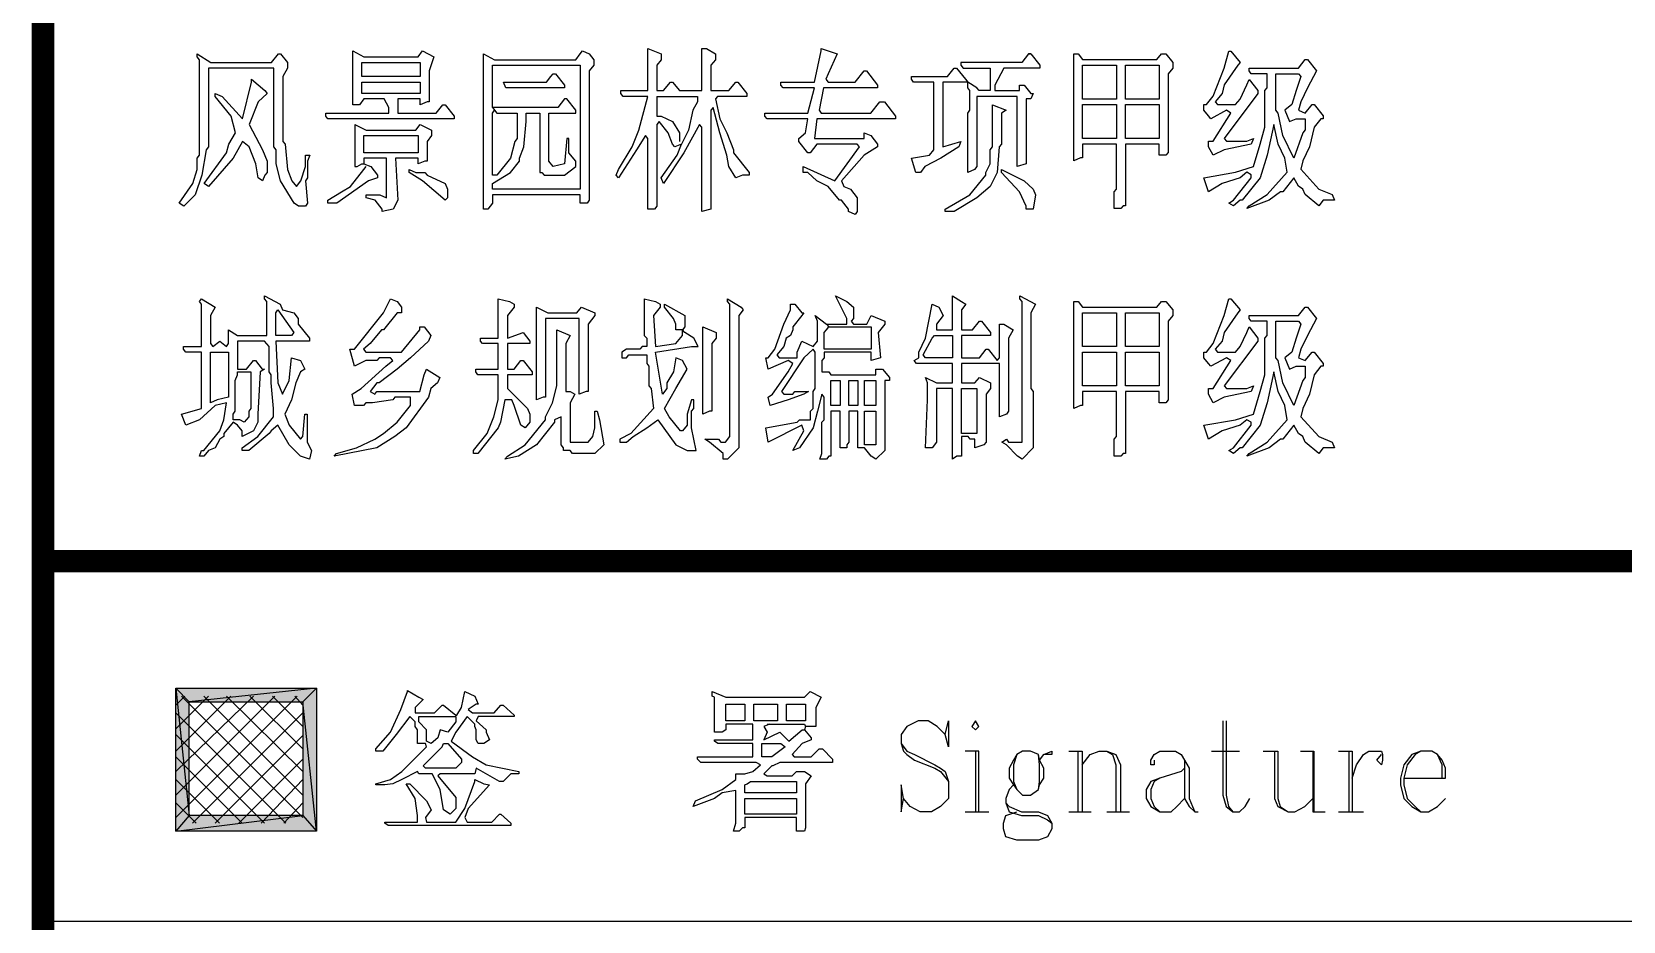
# Model space of a CAD drawing. Extents: x 74607 to 188346, y 27287 to 39167.
# Drawn here: x 114942 to 115649, y 30807 to 31203 of the extents above; entities that cross this region are included whole.
import ezdxf
from ezdxf.enums import TextEntityAlignment as Align

# ---------------------------------------------------------------- set-up
doc = ezdxf.new("R2010")
doc.units = 0
doc.header["$LTSCALE"] = 1000
doc.header["$MEASUREMENT"] = 0
doc.linetypes.add('DASHED2', pattern=[0.375, 0.25, -0.125])
doc.layers.add('DIM_LEAD', color=3, linetype='Continuous')
doc.layers.add('龙骨虚线', color=165, linetype='DASHED2')
doc.styles.get("Standard").update_dxf_attribs({"font": 'gbenor.shx', "bigfont": 'gbcbig.shx'})

# ---------------------------------------------------------------- blocks, each defined once
blk = doc.blocks.new('A1')
at = {"linetype": 'Continuous'}
for points in [[(-73.925, 181.175), (-76.75, 180.875), (-77.05, 181.175)], [(-76.75, 180.875), (-77.05, 181.175), (-76.75, 178.35)], [(-77.05, 181.175), (-76.75, 178.35), (-77.05, 178)], [(-74.225, 180.875), (-73.925, 181.175), (-76.75, 180.875)], [(-73.925, 178), (-74.225, 180.875), (-73.925, 181.175)], [(-74.225, 178.35), (-73.925, 178), (-74.225, 180.875)], [(-76.75, 178.35), (-77.05, 178), (-74.225, 178.35)], [(-77.05, 178), (-74.225, 178.35), (-73.925, 178)]]:
    blk.add_hatch(color=94, dxfattribs=at).paths.add_polyline_path(points)
at = {"color": 94, "linetype": 'Continuous'}
for p, q in [((-77.05, 178.3), (-74.35, 181)), ((-77.05, 178.8), (-74.85, 181)), ((-77.05, 179.325), (-75.325, 181)), ((-77.05, 179.775), (-75.825, 181)), ((-77.05, 180.275), (-76.325, 181)), ((-77.05, 180.8), (-76.85, 181)), ((-74.225, 178.3), (-76.925, 181)), ((-74.225, 178.8), (-76.425, 181)), ((-74.225, 179.325), (-75.925, 181)), ((-74.225, 179.825), (-75.4, 181)), ((-74.225, 180.325), (-74.9, 181)), ((-74.225, 180.8), (-74.4, 181)), ((-74.6, 178.175), (-77.05, 180.625)), ((-76.675, 178.175), (-74.225, 180.625)), ((-75.075, 178.175), (-77.05, 180.15)), ((-76.175, 178.175), (-74.225, 180.125)), ((-59.275, 179.775), (-59.275, 178.425)), ((-57.2, 179.775), (-56.9, 179.775)), ((-57, 179.775), (-57, 178.425)), ((-56.9, 179.775), (-56.9, 178.425)), ((-54.025, 179.775), (-53.4, 179.775)), ((-52.875, 179.775), (-52.55, 179.775)), ((-52.05, 179.775), (-51.75, 179.775)), ((-51.775, 179.775), (-51.775, 178.425)), ((-51.75, 179.775), (-51.75, 178.425)), ((-51.2, 179.775), (-50.9, 179.775)), ((-50.975, 179.775), (-50.975, 178.425)), ((-50.9, 179.775), (-50.9, 178.425)), ((-75.575, 178.175), (-77.05, 179.65)), ((-75.65, 178.175), (-74.225, 179.6)), ((-76.075, 178.175), (-77.05, 179.15)), ((-75.15, 178.175), (-74.225, 179.15)), ((-76.6, 178.175), (-77.05, 178.625)), ((-74.65, 178.175), (-74.225, 178.625)), ((-59.5, 178.425), (-58.975, 178.425)), ((-57.2, 178.425), (-56.7, 178.425)), ((-56.35, 178.425), (-55.85, 178.425)), ((-51.775, 178.425), (-51.5, 178.425)), ((-51.2, 178.425), (-50.65, 178.425)), ((-80, 176), (-10, 176))]:
    blk.add_line(p, q, dxfattribs=at)
at = {"color": 94, "linetype": 'Continuous', "const_width": 0.5}
for points in [[(-80, 10), (-80, 584)], [(-80, 184), (-10, 184)]]:
    blk.add_lwpolyline(points, dxfattribs=at)
at = {"color": 94, "linetype": 'Continuous'}
for points in [[(-76.572, 195.276), (-76.271, 195.083), (-75.52, 195.083), (-74.919, 195.083), (-74.769, 195.276), (-74.719, 195.276), (-74.569, 195.083), (-74.569, 194.961), (-74.669, 194.775), (-74.669, 193.831), (-74.669, 193.33), (-74.619, 193.273), (-74.569, 192.708), (-74.468, 192.457), (-74.368, 192.329), (-74.268, 192.457), (-74.168, 192.772), (-74.168, 193.023), (-74.068, 193.023), (-74.118, 192.894), (-74.118, 192.522), (-74.168, 192.457), (-74.118, 191.957), (-74.168, 191.892), (-74.318, 191.892), (-74.418, 191.957), (-74.719, 192.457), (-74.819, 192.829), (-74.819, 193.144), (-74.869, 193.209), (-74.869, 194.146), (-74.869, 194.961), (-75.62, 194.961), (-76.321, 194.961), (-76.321, 194.024), (-76.321, 193.209), (-76.371, 193.144), (-76.472, 192.579), (-76.622, 192.143), (-76.872, 191.892), (-76.972, 191.957), (-76.672, 192.393), (-76.572, 192.708), (-76.572, 192.958), (-76.522, 193.023), (-76.522, 193.96), (-76.522, 194.897), (-76.522, 195.147), (-76.572, 195.212), (-76.572, 195.276)], [(-73.116, 195.341), (-72.866, 195.212), (-72.115, 195.212), (-71.664, 195.212), (-71.564, 195.341), (-71.313, 195.212), (-71.414, 194.897), (-71.414, 194.21), (-71.464, 194.21), (-71.614, 194.146), (-71.614, 194.275), (-72.115, 194.275), (-72.115, 194.146), (-72.115, 193.96), (-71.364, 193.96), (-71.263, 193.96), (-71.113, 194.146), (-71.063, 194.146), (-70.863, 193.895), (-70.863, 193.831), (-73.667, 193.831), (-73.717, 193.895), (-73.717, 193.96), (-72.966, 193.96), (-72.315, 193.96), (-72.315, 194.081), (-72.415, 194.275), (-72.866, 194.275), (-72.966, 194.146), (-73.116, 194.146), (-73.116, 195.083), (-73.116, 195.276), (-73.116, 195.341)], [(-68.008, 195.341), (-67.858, 195.276), (-67.758, 195.147), (-67.758, 195.026), (-67.858, 194.897), (-67.858, 192.021), (-67.908, 191.957), (-68.058, 191.957), (-68.058, 192.143), (-68.81, 192.143), (-69.561, 192.143), (-70.011, 192.143), (-70.011, 191.957), (-70.112, 191.828), (-70.212, 191.828), (-70.212, 195.276), (-69.961, 195.147), (-69.21, 195.147), (-68.459, 195.147), (-68.159, 195.147), (-68.058, 195.276), (-68.008, 195.341)], [(-66.556, 195.398), (-66.256, 195.276), (-66.256, 195.147), (-66.356, 195.026), (-66.356, 194.461), (-66.205, 194.461), (-66.055, 194.647), (-66.005, 194.647), (-65.855, 194.461), (-65.354, 194.461), (-65.354, 195.398), (-65.254, 195.398), (-65.054, 195.276), (-65.054, 195.147), (-65.154, 195.026), (-65.154, 194.461), (-64.753, 194.461), (-64.603, 194.647), (-64.553, 194.647), (-64.353, 194.396), (-64.353, 194.332), (-65.004, 194.332), (-65.054, 194.275), (-64.953, 193.831), (-64.803, 193.523), (-64.653, 193.144), (-64.653, 193.08), (-64.302, 192.643), (-64.302, 192.579), (-64.453, 192.579), (-64.603, 192.522), (-64.753, 192.772), (-64.803, 193.023), (-64.953, 193.523), (-65.104, 194.081), (-65.154, 194.024), (-65.154, 193.08), (-65.154, 192.143), (-65.154, 191.828), (-65.354, 191.771), (-65.354, 192.708), (-65.354, 193.645), (-65.404, 193.709), (-65.755, 193.08), (-66.205, 192.393), (-66.256, 192.522), (-65.905, 193.023), (-65.805, 193.273), (-65.955, 193.209), (-66.005, 193.273), (-66.105, 193.523), (-66.306, 193.774), (-66.356, 193.709), (-66.356, 192.772), (-66.356, 191.892), (-66.406, 191.828), (-66.556, 191.828), (-66.556, 192.772), (-66.556, 193.395), (-66.606, 193.459), (-66.806, 193.144), (-67.207, 192.522), (-67.257, 192.579), (-67.207, 192.708), (-66.907, 193.209), (-66.756, 193.581), (-66.556, 194.332), (-67.107, 194.332), (-67.157, 194.396), (-67.157, 194.461), (-66.556, 194.461), (-66.556, 195.341), (-66.556, 195.398)], [(-62.7, 195.398), (-62.349, 195.276), (-62.55, 194.833), (-62.6, 194.711), (-62.55, 194.647), (-61.949, 194.647), (-61.748, 194.897), (-61.698, 194.897), (-61.448, 194.582), (-61.448, 194.525), (-62.199, 194.525), (-62.65, 194.525), (-62.75, 194.024), (-62.7, 193.96), (-61.949, 193.96), (-61.598, 193.96), (-61.398, 194.21), (-61.298, 194.21), (-61.047, 193.895), (-61.047, 193.831), (-61.798, 193.831), (-62.55, 193.831), (-62.8, 193.831), (-62.85, 193.395), (-62.099, 193.395), (-61.748, 193.395), (-61.748, 193.523), (-61.598, 193.459), (-61.448, 193.273), (-61.448, 193.209), (-61.748, 193.023), (-62.249, 192.457), (-62.199, 192.329), (-62.049, 192.271), (-61.899, 192.078), (-61.899, 191.771), (-61.949, 191.706), (-62.099, 191.771), (-62.099, 191.828), (-62.249, 192.021), (-62.299, 192.021), (-62.55, 192.329), (-62.8, 192.457), (-63, 192.643), (-63.101, 192.643), (-63.101, 192.772), (-62.399, 192.457), (-61.849, 193.209), (-61.899, 193.273), (-62.65, 193.273), (-62.8, 193.273), (-62.95, 193.08), (-63, 193.08), (-63.201, 193.33), (-63.201, 193.395), (-63.05, 193.523), (-63, 193.831), (-63.752, 193.831), (-63.902, 193.831), (-63.952, 193.895), (-63.952, 193.96), (-63.201, 193.96), (-63, 193.96), (-62.85, 194.525), (-63.551, 194.525), (-63.601, 194.582), (-63.601, 194.647), (-62.85, 194.647), (-62.7, 195.341), (-62.7, 195.398)], [(-57.088, 195.274), (-56.991, 195.274), (-56.89, 195.148), (-56.141, 195.148), (-55.391, 195.148), (-55.242, 195.148), (-55.14, 195.274), (-55.039, 195.274), (-54.889, 195.085), (-54.889, 194.96), (-54.99, 194.834), (-54.99, 193.901), (-54.99, 193.084), (-55.039, 193.022), (-55.188, 193.022), (-55.188, 193.273), (-55.938, 193.273), (-55.938, 192.335), (-55.938, 191.9), (-55.991, 191.9), (-56.039, 191.837), (-56.189, 191.837), (-56.189, 192.209), (-56.141, 192.272), (-56.141, 193.21), (-56.141, 193.273), (-56.89, 193.273), (-56.89, 192.964), (-56.938, 192.964), (-57.088, 192.901), (-57.088, 193.838), (-57.088, 194.776), (-57.088, 195.211), (-57.088, 195.274)], [(-53.642, 195.337), (-53.593, 195.337), (-53.39, 195.085), (-53.443, 195.023), (-53.743, 194.588), (-53.791, 194.399), (-53.941, 194.211), (-53.893, 194.148), (-53.492, 194.148), (-53.39, 194.273), (-53.24, 194.588), (-53.192, 194.708), (-52.994, 194.462), (-52.994, 194.399), (-53.743, 193.399), (-53.69, 193.336), (-53.24, 193.336), (-53.091, 193.399), (-53.144, 193.273), (-53.743, 193.147), (-53.99, 193.022), (-54.091, 193.21), (-54.091, 193.336), (-53.99, 193.336), (-53.593, 193.959), (-53.69, 194.022), (-54.043, 193.834), (-54.091, 193.896), (-54.193, 194.022), (-54.193, 194.148), (-54.139, 194.148), (-53.99, 194.336), (-53.743, 194.96), (-53.642, 195.337)], [(-72.916, 195.083), (-72.165, 195.083), (-71.614, 195.083), (-71.614, 194.775), (-72.365, 194.775), (-72.916, 194.775), (-72.916, 195.026), (-72.916, 195.083)], [(-70.011, 195.026), (-69.26, 195.026), (-68.509, 195.026), (-68.058, 195.026), (-68.058, 194.081), (-68.058, 193.144), (-68.058, 192.271), (-68.81, 192.271), (-69.561, 192.271), (-70.011, 192.271), (-70.011, 192.393), (-69.611, 192.643), (-69.41, 192.894), (-69.41, 192.958), (-69.31, 193.209), (-69.26, 193.774), (-69.26, 193.96), (-68.96, 193.96), (-68.96, 193.023), (-68.96, 192.643), (-68.91, 192.643), (-68.86, 192.579), (-68.409, 192.579), (-68.159, 192.772), (-68.159, 192.894), (-68.309, 193.08), (-68.309, 193.395), (-68.359, 193.395), (-68.409, 192.829), (-68.659, 192.772), (-68.759, 192.894), (-68.759, 193.831), (-68.759, 193.96), (-68.159, 193.96), (-68.159, 194.024), (-68.359, 194.275), (-68.409, 194.275), (-68.559, 194.081), (-69.31, 194.081), (-70.011, 194.081), (-70.011, 194.961), (-70.011, 195.026)], [(-56.89, 195.023), (-56.141, 195.023), (-56.141, 194.273), (-56.89, 194.273), (-56.89, 194.96), (-56.89, 195.023)], [(-55.938, 195.023), (-55.188, 195.023), (-55.188, 194.273), (-55.938, 194.273), (-55.938, 194.96), (-55.938, 195.023)], [(-51.94, 195.148), (-51.892, 195.148), (-51.694, 194.897), (-51.892, 194.525), (-52.042, 194.211), (-52.09, 194.022), (-51.94, 193.959), (-51.79, 194.148), (-51.742, 194.148), (-51.544, 193.896), (-51.544, 193.834), (-51.592, 193.834), (-51.742, 193.65), (-51.844, 193.21), (-51.993, 192.896), (-52.042, 192.712), (-51.641, 192.272), (-51.341, 192.147), (-51.293, 192.021), (-51.544, 192.021), (-51.641, 191.9), (-51.94, 192.147), (-51.993, 192.272), (-52.09, 192.335), (-52.192, 192.524), (-52.443, 192.209), (-52.491, 192.209), (-52.743, 192.021), (-53.24, 191.837), (-53.192, 191.9), (-52.791, 192.147), (-52.341, 192.649), (-52.395, 192.959), (-52.544, 193.273), (-52.641, 193.708), (-52.791, 193.022), (-52.941, 192.524), (-53.342, 192.021), (-53.39, 192.021), (-53.54, 191.9), (-53.642, 191.958), (-53.54, 192.021), (-53.144, 192.524), (-53.144, 192.587), (-53.24, 192.649), (-53.39, 192.524), (-53.791, 192.398), (-54.091, 192.209), (-54.193, 192.524), (-53.492, 192.649), (-53.091, 192.775), (-52.941, 193.273), (-52.844, 193.65), (-52.844, 194.462), (-52.791, 194.525), (-52.791, 194.834), (-53.144, 194.834), (-53.192, 194.897), (-53.192, 194.96), (-52.443, 194.96), (-52.09, 194.96), (-51.94, 195.148)], [(-75.37, 194.711), (-75.069, 194.461), (-75.019, 194.396), (-75.22, 194.21), (-75.42, 193.709), (-75.119, 193.144), (-75.019, 192.894), (-75.019, 192.643), (-75.069, 192.579), (-75.119, 192.457), (-75.22, 192.522), (-75.27, 192.829), (-75.42, 193.209), (-75.57, 193.33), (-75.771, 192.958), (-76.321, 192.329), (-76.422, 192.393), (-75.921, 193.08), (-75.871, 193.273), (-75.72, 193.523), (-75.821, 193.895), (-76.171, 194.332), (-76.171, 194.396), (-76.021, 194.332), (-75.57, 193.831), (-75.37, 194.647), (-75.37, 194.711)], [(-72.916, 194.647), (-72.165, 194.647), (-71.614, 194.647), (-71.614, 194.396), (-72.365, 194.396), (-72.916, 194.396), (-72.916, 194.582), (-72.916, 194.647)], [(-68.659, 194.833), (-68.609, 194.833), (-68.409, 194.582), (-68.409, 194.525), (-69.16, 194.525), (-69.711, 194.525), (-69.761, 194.647), (-69.01, 194.647), (-68.81, 194.647), (-68.709, 194.775), (-68.659, 194.833)], [(-52.593, 194.834), (-52.09, 194.834), (-52.042, 194.771), (-52.143, 194.462), (-52.24, 194.148), (-52.395, 194.022), (-52.293, 193.771), (-52.143, 193.834), (-51.94, 193.834), (-51.94, 193.587), (-51.993, 193.524), (-52.192, 192.959), (-52.443, 193.461), (-52.544, 193.959), (-52.593, 194.022), (-52.593, 194.771), (-52.593, 194.834)], [(-58.894, 194.146), (-58.593, 194.024), (-58.694, 193.96), (-58.694, 193.273), (-58.744, 193.209), (-58.794, 192.643), (-58.944, 192.329), (-59.244, 192.078), (-59.745, 191.771), (-59.946, 191.771), (-59.946, 191.828), (-59.395, 192.143), (-59.044, 192.579), (-59.044, 192.643), (-58.944, 192.829), (-58.944, 193.144), (-58.894, 193.209), (-58.894, 194.081), (-58.894, 194.146)], [(-56.89, 194.148), (-56.141, 194.148), (-56.141, 193.399), (-56.89, 193.399), (-56.89, 194.085), (-56.89, 194.148)], [(-55.938, 194.148), (-55.188, 194.148), (-55.188, 193.399), (-55.938, 193.399), (-55.938, 194.085), (-55.938, 194.148)], [(-72.866, 193.459), (-72.115, 193.459), (-71.664, 193.459), (-71.664, 193.08), (-72.415, 193.08), (-72.866, 193.08), (-72.866, 193.395), (-72.866, 193.459)], [(-71.864, 192.708), (-71.714, 192.643), (-71.514, 192.643), (-71.464, 192.579), (-71.063, 192.393), (-71.013, 192.271), (-71.013, 192.078), (-71.063, 192.021), (-71.564, 192.457), (-71.864, 192.643), (-71.864, 192.708)], [(-58.694, 192.708), (-58.193, 192.457), (-57.992, 192.271), (-57.942, 192.143), (-57.992, 191.828), (-58.143, 191.828), (-58.143, 191.892), (-58.293, 192.207), (-58.694, 192.643), (-58.694, 192.708)], [(-75.079, 189.895), (-74.726, 189.711), (-74.677, 189.585), (-74.426, 189.523), (-74.329, 189.397), (-74.329, 189.271), (-74.078, 188.957), (-74.078, 188.894), (-74.827, 188.894), (-74.779, 187.961), (-74.677, 187.71), (-74.528, 188.019), (-74.479, 188.522), (-74.276, 188.459), (-74.18, 188.271), (-74.276, 188.208), (-74.378, 187.961), (-74.479, 187.584), (-74.629, 187.27), (-74.528, 187.024), (-74.276, 186.71), (-74.228, 186.772), (-74.18, 187.27), (-74.126, 187.27), (-74.126, 186.647), (-74.03, 186.458), (-74.078, 186.27), (-74.276, 186.332), (-74.528, 186.584), (-74.779, 187.024), (-74.929, 186.898), (-74.977, 186.835), (-75.427, 186.458), (-75.576, 186.458), (-75.576, 186.521), (-75.228, 186.772), (-74.876, 187.207), (-74.876, 187.27), (-74.876, 187.396), (-74.929, 187.961), (-74.929, 188.145), (-74.977, 188.208), (-74.977, 188.773), (-75.079, 188.894), (-75.678, 188.894), (-75.678, 188.271), (-75.475, 188.271), (-75.325, 188.459), (-75.277, 188.459), (-75.127, 188.271), (-75.079, 188.271), (-75.175, 188.208), (-75.228, 187.27), (-75.228, 187.087), (-75.325, 186.898), (-75.576, 186.772), (-75.576, 186.898), (-75.678, 187.024), (-75.775, 187.087), (-75.978, 186.835), (-75.978, 186.772), (-76.074, 186.71), (-76.176, 186.521), (-76.326, 186.458), (-76.427, 186.332), (-76.524, 186.332), (-76.475, 186.458), (-76.427, 186.458), (-76.074, 186.898), (-75.978, 187.145), (-75.924, 187.522), (-76.176, 187.459), (-76.524, 187.145), (-76.823, 187.024), (-76.925, 187.27), (-76.475, 187.396), (-76.475, 188.334), (-76.475, 188.648), (-76.823, 188.648), (-76.877, 188.711), (-76.877, 188.773), (-76.475, 188.773), (-76.475, 189.711), (-76.524, 189.769), (-76.475, 189.832), (-76.176, 189.648), (-76.277, 189.46), (-76.277, 188.836), (-76.224, 188.773), (-76.074, 188.894), (-75.924, 188.773), (-75.876, 188.836), (-75.876, 189.146), (-75.678, 189.02), (-75.025, 189.02), (-75.025, 189.769), (-75.079, 189.832), (-75.079, 189.895)], [(-72.28, 189.832), (-72.13, 189.769), (-72.029, 189.648), (-72.029, 189.523), (-72.13, 189.523), (-72.43, 189.146), (-72.478, 189.146), (-72.729, 188.836), (-72.879, 188.711), (-72.826, 188.648), (-72.077, 188.648), (-72.029, 188.648), (-71.627, 189.146), (-71.627, 189.208), (-71.531, 189.208), (-71.381, 189.02), (-71.429, 188.894), (-71.83, 188.522), (-72.13, 188.271), (-72.526, 187.961), (-72.58, 187.961), (-72.729, 187.773), (-72.628, 187.71), (-72.58, 187.773), (-71.83, 187.773), (-71.627, 187.773), (-71.531, 188.145), (-71.478, 188.271), (-71.178, 188.082), (-71.231, 187.961), (-71.381, 187.836), (-71.429, 187.647), (-71.927, 186.961), (-72.178, 186.772), (-72.58, 186.521), (-73.527, 186.332), (-73.479, 186.395), (-73.029, 186.521), (-72.628, 186.71), (-72.43, 186.835), (-72.13, 187.087), (-71.83, 187.459), (-71.83, 187.522), (-71.83, 187.647), (-72.178, 187.647), (-72.227, 187.584), (-72.676, 187.522), (-72.826, 187.522), (-72.879, 187.459), (-73.077, 187.459), (-73.126, 187.71), (-72.928, 187.836), (-72.377, 188.334), (-72.227, 188.459), (-72.28, 188.522), (-72.526, 188.522), (-72.58, 188.459), (-72.826, 188.459), (-73.077, 188.334), (-73.179, 188.711), (-73.077, 188.711), (-72.43, 189.523), (-72.28, 189.832)], [(-69.882, 189.832), (-69.631, 189.769), (-69.53, 189.711), (-69.53, 189.648), (-69.679, 189.46), (-69.679, 188.957), (-69.331, 189.083), (-69.182, 188.894), (-69.182, 188.836), (-69.679, 188.836), (-69.679, 188.271), (-69.53, 188.271), (-69.38, 188.459), (-69.331, 188.459), (-69.128, 188.208), (-69.128, 188.145), (-69.679, 188.145), (-69.679, 187.836), (-69.23, 187.396), (-69.182, 187.27), (-69.182, 187.087), (-69.283, 186.961), (-69.38, 187.024), (-69.53, 187.459), (-69.583, 187.584), (-69.733, 187.584), (-69.829, 187.087), (-69.882, 186.961), (-70.332, 186.395), (-70.429, 186.395), (-70.429, 186.458), (-70.129, 186.835), (-69.979, 187.207), (-69.882, 187.584), (-69.882, 188.145), (-70.332, 188.145), (-70.38, 188.208), (-70.38, 188.271), (-69.882, 188.271), (-69.882, 188.836), (-70.23, 188.836), (-70.279, 188.894), (-70.279, 188.957), (-69.882, 188.957), (-69.882, 189.769), (-69.882, 189.832)], [(-69.032, 189.648), (-68.78, 189.523), (-68.133, 189.523), (-68.031, 189.648), (-67.732, 189.523), (-67.732, 189.46), (-67.881, 189.271), (-67.881, 188.334), (-67.881, 187.773), (-67.93, 187.773), (-68.08, 187.71), (-68.08, 188.648), (-68.08, 189.397), (-68.829, 189.397), (-68.829, 188.459), (-68.829, 187.647), (-68.882, 187.647), (-69.032, 187.584), (-69.032, 188.522), (-69.032, 189.46), (-69.032, 189.585), (-69.032, 189.648)], [(-64.783, 189.832), (-64.483, 189.648), (-64.435, 189.585), (-64.532, 189.46), (-64.532, 186.521), (-64.783, 186.27), (-64.885, 186.27), (-64.885, 186.395), (-65.184, 186.647), (-65.286, 186.71), (-64.986, 186.71), (-64.933, 186.647), (-64.831, 186.647), (-64.735, 186.772), (-64.735, 189.711), (-64.783, 189.769), (-64.783, 189.832)], [(-62.386, 189.895), (-62.134, 189.769), (-61.984, 189.648), (-61.984, 189.397), (-62.038, 189.334), (-61.984, 189.271), (-61.685, 189.271), (-61.588, 189.46), (-61.288, 189.334), (-61.288, 189.271), (-61.438, 189.083), (-61.385, 188.522), (-61.588, 188.459), (-61.588, 188.648), (-62.337, 188.648), (-62.637, 188.648), (-62.637, 188.522), (-62.685, 188.459), (-62.685, 188.208), (-62.535, 188.208), (-62.487, 188.145), (-61.738, 188.145), (-61.487, 188.145), (-61.487, 188.271), (-61.337, 188.271), (-61.187, 188.082), (-61.187, 188.019), (-61.288, 188.019), (-61.288, 187.087), (-61.288, 186.458), (-61.487, 186.27), (-61.588, 186.332), (-61.738, 186.521), (-61.888, 186.521), (-61.888, 187.333), (-62.086, 187.333), (-62.086, 186.647), (-62.134, 186.584), (-62.134, 186.521), (-62.284, 186.521), (-62.284, 187.333), (-62.487, 187.333), (-62.487, 186.395), (-62.487, 186.332), (-62.535, 186.332), (-62.584, 186.27), (-62.734, 186.27), (-62.685, 186.395), (-62.685, 187.087), (-62.637, 187.145), (-62.637, 187.647), (-62.685, 187.71), (-62.787, 187.333), (-62.883, 186.961), (-63.183, 186.521), (-63.333, 186.458), (-63.086, 186.898), (-63.135, 187.024), (-63.884, 186.647), (-63.932, 186.961), (-63.236, 187.087), (-63.183, 187.145), (-62.937, 187.145), (-62.937, 187.333), (-62.883, 187.396), (-62.883, 187.773), (-62.835, 187.836), (-62.835, 188.648), (-62.883, 188.711), (-63.086, 188.522), (-63.584, 187.773), (-63.536, 187.71), (-63.333, 187.71), (-63.285, 187.773), (-62.985, 187.773), (-63.086, 187.71), (-63.434, 187.584), (-63.836, 187.459), (-63.884, 187.647), (-63.782, 187.71), (-63.434, 188.208), (-63.333, 188.396), (-63.434, 188.459), (-63.884, 188.271), (-63.932, 188.522), (-63.884, 188.522), (-63.734, 188.711), (-63.536, 189.271), (-63.386, 189.585), (-63.386, 189.711), (-63.285, 189.711), (-63.135, 189.523), (-63.086, 189.523), (-63.135, 189.46), (-63.333, 189.208), (-63.333, 189.146), (-63.386, 189.02), (-63.483, 188.957), (-63.536, 188.773), (-63.686, 188.585), (-63.633, 188.522), (-63.236, 188.522), (-63.236, 188.648), (-63.135, 188.894), (-62.883, 188.773), (-62.787, 188.894), (-62.787, 189.334), (-62.835, 189.46), (-62.584, 189.271), (-62.134, 189.271), (-62.134, 189.397), (-62.386, 189.895)], [(-59.785, 189.895), (-59.587, 189.769), (-59.485, 189.711), (-59.587, 189.585), (-59.587, 189.146), (-59.336, 189.146), (-59.186, 189.334), (-59.137, 189.334), (-58.939, 189.083), (-58.939, 189.02), (-59.587, 189.02), (-59.587, 188.522), (-59.186, 188.522), (-59.036, 188.711), (-58.988, 188.711), (-58.789, 188.459), (-58.736, 188.522), (-58.736, 189.271), (-58.64, 189.271), (-58.437, 189.146), (-58.538, 188.957), (-58.538, 188.019), (-58.538, 187.333), (-58.586, 187.27), (-58.736, 187.207), (-58.736, 188.145), (-58.736, 188.396), (-59.485, 188.396), (-59.587, 188.396), (-59.587, 187.961), (-59.287, 187.961), (-59.186, 188.082), (-58.939, 187.961), (-58.939, 187.836), (-59.036, 187.71), (-59.036, 186.772), (-59.036, 186.647), (-59.089, 186.584), (-59.287, 186.521), (-59.287, 186.71), (-59.389, 186.71), (-59.437, 186.772), (-59.587, 186.772), (-59.587, 186.332), (-59.688, 186.332), (-59.785, 186.27), (-59.785, 187.207), (-59.785, 187.836), (-60.138, 187.836), (-60.138, 186.898), (-60.138, 186.647), (-60.235, 186.521), (-60.384, 186.521), (-60.336, 187.584), (-60.336, 187.961), (-60.384, 188.082), (-60.138, 187.961), (-59.785, 187.961), (-59.785, 188.396), (-60.534, 188.396), (-60.587, 188.396), (-60.636, 188.459), (-60.534, 188.522), (-60.534, 188.648), (-60.384, 188.957), (-60.235, 189.711), (-60.085, 189.648), (-59.988, 189.46), (-60.138, 189.271), (-60.138, 189.146), (-59.785, 189.146), (-59.785, 189.832), (-59.785, 189.895)], [(-58.287, 189.895), (-57.939, 189.711), (-58.04, 189.523), (-58.04, 188.585), (-58.04, 187.836), (-57.987, 187.773), (-57.987, 186.835), (-57.987, 186.521), (-58.238, 186.27), (-58.34, 186.332), (-58.586, 186.584), (-58.688, 186.647), (-58.586, 186.71), (-58.538, 186.647), (-58.238, 186.647), (-58.238, 189.769), (-58.287, 189.832), (-58.287, 189.895)], [(-57.088, 189.769), (-56.991, 189.769), (-56.89, 189.648), (-56.141, 189.648), (-55.391, 189.648), (-55.242, 189.648), (-55.14, 189.769), (-55.039, 189.769), (-54.889, 189.585), (-54.889, 189.46), (-54.99, 189.334), (-54.99, 188.396), (-54.99, 187.584), (-55.039, 187.522), (-55.188, 187.522), (-55.188, 187.773), (-55.938, 187.773), (-55.938, 186.835), (-55.938, 186.395), (-55.991, 186.395), (-56.039, 186.332), (-56.189, 186.332), (-56.189, 186.71), (-56.141, 186.772), (-56.141, 187.71), (-56.141, 187.773), (-56.89, 187.773), (-56.89, 187.459), (-56.938, 187.459), (-57.088, 187.396), (-57.088, 188.334), (-57.088, 189.271), (-57.088, 189.711), (-57.088, 189.769)], [(-53.642, 189.832), (-53.593, 189.832), (-53.39, 189.585), (-53.443, 189.523), (-53.743, 189.083), (-53.791, 188.894), (-53.941, 188.711), (-53.893, 188.648), (-53.492, 188.648), (-53.39, 188.773), (-53.24, 189.083), (-53.192, 189.208), (-52.994, 188.957), (-52.994, 188.894), (-53.743, 187.899), (-53.69, 187.836), (-53.24, 187.836), (-53.091, 187.899), (-53.144, 187.773), (-53.743, 187.647), (-53.99, 187.522), (-54.091, 187.71), (-54.091, 187.836), (-53.99, 187.836), (-53.593, 188.459), (-53.69, 188.522), (-54.043, 188.334), (-54.091, 188.396), (-54.193, 188.522), (-54.193, 188.648), (-54.139, 188.648), (-53.99, 188.836), (-53.743, 189.46), (-53.642, 189.832)], [(-51.94, 189.648), (-51.892, 189.648), (-51.694, 189.397), (-51.892, 189.02), (-52.042, 188.711), (-52.09, 188.522), (-51.94, 188.459), (-51.79, 188.648), (-51.742, 188.648), (-51.544, 188.396), (-51.544, 188.334), (-51.592, 188.334), (-51.742, 188.145), (-51.844, 187.71), (-51.993, 187.396), (-52.042, 187.207), (-51.641, 186.772), (-51.341, 186.647), (-51.293, 186.521), (-51.544, 186.521), (-51.641, 186.395), (-51.94, 186.647), (-51.993, 186.772), (-52.09, 186.835), (-52.192, 187.024), (-52.443, 186.71), (-52.491, 186.71), (-52.743, 186.521), (-53.24, 186.332), (-53.192, 186.395), (-52.791, 186.647), (-52.341, 187.145), (-52.395, 187.459), (-52.544, 187.773), (-52.641, 188.208), (-52.791, 187.522), (-52.941, 187.024), (-53.342, 186.521), (-53.39, 186.521), (-53.54, 186.395), (-53.642, 186.458), (-53.54, 186.521), (-53.144, 187.024), (-53.144, 187.087), (-53.24, 187.145), (-53.39, 187.024), (-53.791, 186.898), (-54.091, 186.71), (-54.193, 187.024), (-53.492, 187.145), (-53.091, 187.27), (-52.941, 187.773), (-52.844, 188.145), (-52.844, 188.957), (-52.791, 189.02), (-52.791, 189.334), (-53.144, 189.334), (-53.192, 189.397), (-53.192, 189.46), (-52.443, 189.46), (-52.09, 189.46), (-51.94, 189.648)], [(-74.779, 189.585), (-74.426, 189.083), (-74.479, 189.02), (-74.827, 189.02), (-74.827, 189.523), (-74.779, 189.585)], [(-56.89, 189.523), (-56.141, 189.523), (-56.141, 188.773), (-56.89, 188.773), (-56.89, 189.46), (-56.89, 189.523)], [(-55.938, 189.523), (-55.188, 189.523), (-55.188, 188.773), (-55.938, 188.773), (-55.938, 189.46), (-55.938, 189.523)], [(-52.593, 189.334), (-52.09, 189.334), (-52.042, 189.271), (-52.143, 188.957), (-52.24, 188.648), (-52.395, 188.522), (-52.293, 188.271), (-52.143, 188.334), (-51.94, 188.334), (-51.94, 188.082), (-51.993, 188.019), (-52.192, 187.459), (-52.443, 187.961), (-52.544, 188.459), (-52.593, 188.522), (-52.593, 189.271), (-52.593, 189.334)], [(-68.582, 189.146), (-68.283, 189.02), (-68.379, 188.836), (-68.379, 187.899), (-68.379, 187.773), (-68.283, 187.773), (-68.181, 187.71), (-68.283, 187.522), (-68.283, 186.647), (-67.881, 186.647), (-67.78, 186.772), (-67.732, 186.961), (-67.732, 187.333), (-67.683, 187.333), (-67.63, 187.145), (-67.533, 186.584), (-67.732, 186.395), (-68.229, 186.395), (-68.283, 186.458), (-68.432, 186.458), (-68.432, 186.521), (-68.481, 186.584), (-68.481, 187.207), (-68.631, 187.145), (-68.631, 187.087), (-69.032, 186.584), (-69.433, 186.332), (-69.733, 186.27), (-69.679, 186.332), (-69.283, 186.584), (-68.829, 187.145), (-68.829, 187.207), (-68.679, 187.522), (-68.582, 187.899), (-68.582, 188.836), (-68.582, 189.083), (-68.582, 189.146)], [(-65.334, 189.208), (-65.034, 189.083), (-65.034, 188.957), (-65.136, 188.836), (-65.136, 187.899), (-65.136, 187.333), (-65.184, 187.333), (-65.334, 187.27), (-65.334, 188.208), (-65.334, 189.146), (-65.334, 189.208)], [(-60.186, 189.02), (-59.785, 189.02), (-59.785, 188.522), (-60.384, 188.522), (-60.438, 188.585), (-60.235, 188.957), (-60.186, 189.02)], [(-76.277, 188.648), (-75.876, 188.648), (-75.876, 187.71), (-75.876, 187.647), (-76.127, 187.584), (-76.277, 187.522), (-76.277, 188.459), (-76.277, 188.585), (-76.277, 188.648)], [(-56.89, 188.648), (-56.141, 188.648), (-56.141, 187.899), (-56.89, 187.899), (-56.89, 188.585), (-56.89, 188.648)], [(-55.938, 188.648), (-55.188, 188.648), (-55.188, 187.899), (-55.938, 187.899), (-55.938, 188.585), (-55.938, 188.648)], [(-75.678, 188.208), (-75.378, 188.208), (-75.378, 187.396), (-75.427, 187.333), (-75.427, 187.207), (-75.528, 187.087), (-75.625, 187.145), (-75.775, 187.145), (-75.775, 187.27), (-75.726, 187.333), (-75.726, 188.019), (-75.678, 188.145), (-75.678, 188.208)], [(-62.487, 188.019), (-62.284, 188.019), (-62.284, 187.459), (-62.487, 187.459), (-62.487, 187.961), (-62.487, 188.019)], [(-62.086, 188.019), (-61.888, 188.019), (-61.888, 187.459), (-62.086, 187.459), (-62.086, 187.961), (-62.086, 188.019)], [(-61.738, 188.019), (-61.487, 188.019), (-61.487, 187.459), (-61.738, 187.459), (-61.738, 187.961), (-61.738, 188.019)], [(-59.587, 187.836), (-59.239, 187.836), (-59.239, 186.898), (-59.239, 186.835), (-59.587, 186.835), (-59.587, 187.773), (-59.587, 187.836)], [(-61.738, 187.333), (-61.487, 187.333), (-61.487, 186.584), (-61.738, 186.584), (-61.738, 187.27), (-61.738, 187.333)]]:
    blk.add_lwpolyline(points, close=True, dxfattribs=at)
for points in [[(-58.093, 195.276), (-58.043, 195.276), (-57.842, 195.026), (-57.842, 194.961), (-58.593, 194.961), (-58.644, 194.961), (-58.844, 194.582), (-58.844, 194.461), (-58.293, 194.461), (-58.293, 194.582), (-58.193, 194.582), (-58.043, 194.396), (-57.992, 194.396), (-58.043, 194.275), (-58.143, 194.275), (-58.143, 193.33), (-58.143, 192.829), (-58.343, 192.772), (-58.343, 193.709), (-58.343, 194.332), (-59.094, 194.332), (-59.244, 194.332), (-59.244, 193.395), (-59.244, 192.772), (-59.295, 192.708), (-59.445, 192.643), (-59.445, 193.581), (-59.445, 193.96), (-59.395, 194.024), (-59.395, 194.461), (-59.445, 194.525), (-59.445, 194.647), (-59.996, 194.647), (-59.996, 193.709), (-59.996, 193.209), (-59.595, 193.33), (-59.645, 193.209), (-60.046, 192.958), (-60.396, 192.772), (-60.496, 192.643), (-60.597, 192.643), (-60.697, 192.958), (-60.296, 193.023), (-60.196, 193.144), (-60.196, 194.081), (-60.196, 194.647), (-60.647, 194.647), (-60.697, 194.711), (-60.697, 194.775), (-59.946, 194.775), (-59.895, 194.775), (-59.745, 194.961), (-59.695, 194.961), (-59.495, 194.711), (-59.445, 194.647)], [(-58.043, 195.276), (-58.093, 195.276), (-58.243, 195.083), (-58.994, 195.083), (-59.595, 195.083), (-59.595, 195.026), (-59.545, 194.961), (-58.944, 194.961), (-58.944, 194.461), (-59.194, 194.461), (-59.244, 194.525), (-59.445, 194.647)], [(-66.356, 194.332), (-65.604, 194.332), (-65.454, 194.332), (-65.454, 194.21), (-65.554, 194.024), (-65.655, 193.581), (-65.805, 193.273)], [(-66.356, 194.332), (-66.356, 193.895), (-66.256, 193.895), (-66.005, 193.774), (-65.855, 193.523), (-65.855, 193.33)], [(-70.011, 194.081), (-69.911, 193.96), (-69.461, 193.96), (-69.461, 193.395), (-69.511, 193.33), (-69.611, 192.958), (-69.911, 192.579), (-70.011, 192.579), (-70.011, 193.523), (-70.011, 193.96), (-69.961, 194.024)], [(-73.066, 193.709), (-72.816, 193.581), (-72.065, 193.581), (-71.714, 193.581), (-71.614, 193.709), (-71.364, 193.581), (-71.364, 193.459), (-71.464, 193.33), (-71.464, 192.894), (-71.514, 192.894), (-71.664, 192.829), (-71.664, 192.958), (-72.165, 192.958), (-72.115, 192.021), (-72.215, 191.828), (-72.465, 191.771), (-72.465, 191.828), (-72.616, 192.021), (-72.816, 192.078), (-72.816, 192.143), (-72.515, 192.143), (-72.365, 192.078), (-72.365, 192.958), (-72.866, 192.958), (-72.866, 192.829), (-72.716, 192.772), (-72.565, 192.579), (-72.565, 192.522), (-72.766, 192.457), (-73.467, 191.957), (-73.667, 191.957), (-73.667, 192.021), (-73.367, 192.207), (-73.166, 192.329), (-72.866, 192.708), (-72.816, 192.772)], [(-73.066, 193.709), (-73.066, 192.772), (-73.016, 192.772), (-72.916, 192.829), (-72.866, 192.829)], [(-66.634, 189.832), (-66.634, 189.02), (-66.581, 188.957), (-66.581, 188.773), (-66.683, 188.773), (-66.731, 188.711), (-67.031, 188.711), (-67.132, 188.648), (-67.132, 188.522), (-67.031, 188.522), (-66.982, 188.585), (-66.683, 188.585), (-66.581, 188.585), (-66.581, 188.396), (-66.533, 188.334), (-66.533, 187.899), (-66.484, 187.836), (-66.431, 187.396), (-66.934, 186.835), (-67.18, 186.71), (-67.18, 186.647), (-67.031, 186.647), (-66.881, 186.772), (-66.581, 186.961), (-66.335, 187.145), (-65.933, 186.584), (-65.682, 186.458), (-65.484, 186.458), (-65.585, 186.961), (-65.585, 187.333), (-65.532, 187.396), (-65.532, 187.584), (-65.585, 187.584), (-65.682, 187.27), (-65.682, 187.024), (-65.784, 186.898), (-65.832, 186.898), (-66.083, 187.207), (-66.185, 187.396), (-65.933, 187.836), (-65.682, 188.271), (-65.784, 188.459), (-65.933, 188.522), (-65.982, 188.208), (-66.132, 187.961), (-66.132, 187.836), (-66.233, 187.71), (-66.383, 188.648), (-65.585, 188.773), (-65.436, 188.773), (-65.532, 188.957), (-65.735, 189.083), (-65.784, 189.146)], [(-66.634, 189.832), (-66.383, 189.769), (-66.281, 189.711), (-66.281, 189.648), (-66.431, 189.46), (-66.383, 188.773), (-65.933, 188.836), (-65.784, 189.02), (-65.784, 189.146), (-65.933, 189.146), (-65.933, 189.271), (-65.982, 189.397), (-66.185, 189.648), (-66.185, 189.711), (-65.735, 189.46), (-65.735, 189.208), (-65.784, 189.146)], [(-62.584, 189.271), (-62.535, 189.208), (-61.786, 189.208), (-61.588, 189.208), (-61.588, 188.711), (-62.337, 188.711), (-62.637, 188.711), (-62.637, 189.083), (-62.584, 189.146), (-62.535, 189.208)], [(-73.925, 181.175), (-76.75, 180.875), (-77.05, 181.175), (-73.925, 181.175)], [(-76.75, 180.875), (-77.05, 181.175), (-76.75, 178.35), (-76.75, 180.875)], [(-77.05, 181.175), (-76.75, 178.35), (-77.05, 178), (-77.05, 181.175)], [(-74.225, 180.875), (-73.925, 181.175), (-76.75, 180.875), (-74.225, 180.875)], [(-73.925, 178), (-74.225, 180.875), (-73.925, 181.175), (-73.925, 178)], [(-71.9, 181.125), (-71.65, 180.975), (-71.55, 180.925), (-71.725, 180.75), (-71.725, 180.625), (-71.3, 180.625), (-71.125, 180.8), (-71.1, 180.8), (-70.825, 180.575), (-70.8, 180.575), (-70.7, 180.75), (-70.625, 181.1), (-70.4, 181), (-70.325, 180.825), (-70.375, 180.825), (-70.55, 180.7), (-70.45, 180.625), (-69.975, 180.625), (-69.825, 180.8), (-69.775, 180.8), (-69.525, 180.575), (-69.525, 180.55), (-70.325, 180.55), (-70.375, 180.45), (-70.15, 180.25), (-70.15, 180.2), (-70.075, 180.025), (-70.2, 179.95), (-70.325, 179.95), (-70.375, 180.025), (-70.375, 180.25), (-70.4, 180.325), (-70.4, 180.375), (-70.575, 180.55), (-70.825, 180.2), (-70.925, 180), (-70.45, 179.65), (-70.15, 179.475), (-69.425, 179.325), (-69.425, 179.275), (-69.6, 179.275), (-69.775, 179.1), (-69.85, 179.1), (-70.375, 179.4), (-70.4, 179.275), (-71.175, 179.275), (-71.225, 179.225), (-70.825, 178.75), (-70.825, 178.5), (-70.95, 178.375), (-71.1, 178.475), (-71.175, 178.925), (-71.35, 179.275), (-71.65, 179.275), (-71.675, 179.325), (-72.025, 179.15), (-72.225, 179.05), (-72.4, 179.025), (-72.6, 179.025), (-72.6, 179.05), (-72.275, 179.15), (-72.025, 179.325), (-71.475, 179.875), (-71.5, 179.95), (-71.675, 179.95), (-71.675, 180.25), (-71.725, 180.325), (-71.725, 180.425), (-71.85, 180.55), (-72.15, 180.15), (-72.45, 179.775), (-72.6, 179.775), (-72.6, 179.825), (-72.275, 180.2), (-72.05, 180.7), (-71.9, 181.1), (-71.9, 181.125)], [(-74.225, 178.35), (-73.925, 178), (-74.225, 180.875), (-74.225, 178.35)], [(-65.125, 181.1), (-64.825, 180.975), (-64.025, 180.975), (-63.225, 180.975), (-63.075, 180.975), (-62.95, 181.1), (-62.7, 180.975), (-62.825, 180.75), (-62.825, 180.325), (-63.05, 180.325), (-63.075, 180.25), (-62.925, 180.075), (-62.925, 180.025), (-63.125, 179.95), (-63.35, 179.7), (-63.3, 179.65), (-62.925, 179.65), (-62.75, 179.825), (-62.675, 179.825), (-62.45, 179.6), (-62.45, 179.525), (-63.25, 179.525), (-63.625, 179.525), (-63.775, 179.45), (-63.8, 179.45), (-63.975, 179.275), (-63.9, 179.225), (-63.35, 179.225), (-63.25, 179.325), (-63.075, 179.325), (-62.925, 179.225), (-63.05, 179.05), (-63.05, 178.2), (-63.05, 178.075), (-63.075, 178), (-63.25, 178), (-63.25, 178.3), (-64.05, 178.3), (-64.4, 178.3), (-64.4, 178.075), (-64.45, 178.075), (-64.525, 178), (-64.65, 178), (-64.6, 178.175), (-64.6, 178.9), (-64.9, 178.85), (-65.075, 178.725), (-65.55, 178.55), (-65.5, 178.675), (-64.9, 178.925), (-64.6, 179.15), (-64.6, 179.275), (-64.525, 179.275), (-64.4, 179.275), (-64.225, 179.325), (-64.05, 179.475), (-64.15, 179.525), (-64.95, 179.525), (-65.375, 179.525), (-65.45, 179.6), (-65.45, 179.65), (-64.6, 179.65), (-64.225, 179.65), (-64.225, 179.95), (-65, 179.95), (-65.075, 180), (-65.075, 180.025), (-64.225, 180.025), (-64.225, 180.375), (-64.825, 180.375), (-64.825, 180.25), (-64.9, 180.2), (-65.075, 180.2), (-65.075, 180.975), (-65.125, 181), (-65.125, 181.1)], [(-64.825, 180.825), (-64.4, 180.825), (-64.4, 180.45), (-64.825, 180.45), (-64.825, 180.8), (-64.825, 180.825)], [(-64.2, 180.825), (-63.675, 180.825), (-63.675, 180.45), (-64.2, 180.45), (-64.2, 180.8), (-64.2, 180.825)], [(-63.475, 180.825), (-63.05, 180.825), (-63.05, 180.45), (-63.475, 180.45), (-63.475, 180.8), (-63.475, 180.825)], [(-71.65, 180.55), (-70.825, 180.55), (-70.825, 180.425), (-71, 180.2), (-71.175, 180.25), (-71.225, 180.075), (-71.375, 179.95), (-71.475, 180), (-71.475, 180.25), (-71.65, 180.425), (-71.65, 180.45), (-71.65, 180.55)], [(-59.95, 180.15), (-59.875, 180.45), (-59.875, 179.875), (-59.95, 180.15), (-60.125, 180.325), (-60.325, 180.45), (-60.55, 180.45), (-60.8, 180.325), (-60.925, 180.15), (-60.925, 179.95), (-60.875, 179.775), (-60.8, 179.7), (-60.625, 179.575), (-60.175, 179.4), (-60.05, 179.325), (-59.875, 179.1)], [(-59.275, 180.45), (-59.35, 180.325), (-59.275, 180.25), (-59.2, 180.325), (-59.275, 180.45)], [(-53.775, 180.45), (-53.775, 178.8), (-53.7, 178.55), (-53.55, 178.425), (-53.4, 178.425), (-53.275, 178.55), (-53.175, 178.725)], [(-53.7, 180.45), (-53.7, 178.8), (-53.65, 178.55), (-53.55, 178.425)], [(-63.85, 180.375), (-63.975, 180.325), (-63.9, 180.2), (-63.975, 180.025), (-63.625, 180.2), (-63.425, 180), (-63.125, 180.25), (-63.075, 180.25)], [(-63.9, 180.375), (-63.075, 180.375), (-63.05, 180.325)], [(-71.1, 179.95), (-71, 179.95), (-70.7, 179.6), (-70.7, 179.525), (-70.825, 179.4), (-71.5, 179.4), (-71.55, 179.45), (-71.125, 179.875), (-71.1, 179.95)], [(-64.025, 179.95), (-63.6, 179.95), (-63.5, 179.875), (-63.8, 179.65), (-64.025, 179.65), (-64.025, 179.875), (-64.025, 179.95)], [(-60.925, 179.95), (-60.8, 179.775), (-60.625, 179.7), (-60.175, 179.475), (-60.05, 179.4), (-59.95, 179.325), (-59.875, 179.1), (-59.875, 178.725), (-60.05, 178.55), (-60.25, 178.425), (-60.5, 178.425), (-60.725, 178.55), (-60.875, 178.725), (-60.925, 179.025), (-60.925, 178.425), (-60.875, 178.725)], [(-59.2, 178.425), (-59.2, 179.775), (-59.5, 179.775)], [(-58.225, 179.775), (-58.35, 179.7), (-58.425, 179.575), (-58.525, 179.4), (-58.525, 179.175), (-58.425, 179.025), (-58.35, 178.925), (-58.225, 178.8), (-58.05, 178.8), (-57.875, 178.925), (-57.85, 179.025), (-57.75, 179.175), (-57.75, 179.4), (-57.85, 179.575), (-57.875, 179.7), (-58.05, 179.775), (-58.225, 179.775)], [(-57.85, 179.575), (-57.75, 179.7), (-57.575, 179.775), (-57.575, 179.7), (-57.75, 179.7)], [(-56.9, 179.475), (-56.725, 179.7), (-56.525, 179.775), (-56.35, 179.775), (-56.15, 179.7), (-56.05, 179.475), (-56.05, 178.425)], [(-56.35, 179.775), (-56.225, 179.7), (-56.15, 179.475), (-56.15, 178.425)], [(-55.3, 179.575), (-55.3, 179.475), (-55.375, 179.475), (-55.375, 179.575), (-55.3, 179.7), (-55.175, 179.775), (-54.825, 179.775), (-54.7, 179.7), (-54.625, 179.575), (-54.525, 179.4), (-54.525, 178.725), (-54.45, 178.55), (-54.4, 178.425)], [(-52.625, 179.775), (-52.625, 178.725), (-52.55, 178.55), (-52.325, 178.425), (-52.175, 178.425), (-51.95, 178.55), (-51.775, 178.725)], [(-52.55, 179.775), (-52.55, 178.725), (-52.5, 178.55), (-52.325, 178.425)], [(-50.9, 179.175), (-50.8, 179.475), (-50.65, 179.7), (-50.525, 179.775), (-50.25, 179.775), (-50.225, 179.7), (-50.225, 179.575), (-50.25, 179.475), (-50.35, 179.575), (-50.25, 179.7)], [(-49.75, 179.175), (-48.825, 179.175), (-48.825, 179.4), (-48.9, 179.575), (-49, 179.7), (-49.125, 179.775), (-49.375, 179.775), (-49.575, 179.7), (-49.75, 179.475), (-49.825, 179.175), (-49.825, 179.025), (-49.75, 178.725), (-49.575, 178.55), (-49.375, 178.425), (-49.2, 178.425), (-49, 178.55), (-48.825, 178.725)], [(-49.375, 179.775), (-49.5, 179.7), (-49.675, 179.475), (-49.75, 179.175), (-49.75, 179.025), (-49.675, 178.725), (-49.5, 178.55), (-49.375, 178.425)], [(-58.35, 179.7), (-58.425, 179.475), (-58.425, 179.1), (-58.35, 178.925)], [(-57.875, 178.925), (-57.85, 179.1), (-57.85, 179.475), (-57.875, 179.7)], [(-54.625, 179.4), (-54.7, 179.325), (-55.175, 179.175), (-55.375, 179.1), (-55.475, 178.925), (-55.475, 178.725), (-55.375, 178.55), (-55.175, 178.425), (-54.925, 178.425), (-54.8, 178.55), (-54.625, 178.725)], [(-54.625, 179.575), (-54.625, 178.725), (-54.525, 178.55), (-54.4, 178.425), (-54.325, 178.425)], [(-48.9, 179.175), (-48.9, 179.475), (-49, 179.7)], [(-70.4, 179.15), (-70.2, 179.05), (-70.075, 179.025), (-70.55, 178.5), (-70.625, 178.3), (-70.575, 178.2), (-70.025, 178.2), (-69.85, 178.375), (-69.825, 178.375), (-69.6, 178.175), (-69.6, 178.125), (-72.325, 178.125), (-72.4, 178.175), (-72.4, 178.2), (-71.675, 178.2), (-71.675, 178.35), (-71.725, 178.725), (-71.925, 179.05), (-71.85, 179.05), (-71.475, 178.675), (-71.375, 178.475), (-71.5, 178.3), (-71.475, 178.2), (-70.825, 178.2), (-70.625, 178.5), (-70.4, 179.1), (-70.4, 179.15)], [(-64.275, 179.1), (-63.475, 179.1), (-63.25, 179.1), (-63.25, 178.85), (-64.05, 178.85), (-64.4, 178.85), (-64.4, 179.025), (-64.35, 179.05), (-64.275, 179.1)], [(-58.425, 179.025), (-58.525, 178.925), (-58.6, 178.725), (-58.6, 178.625), (-58.525, 178.425), (-58.25, 178.35), (-57.875, 178.35), (-57.675, 178.25), (-57.575, 178.175)], [(-55.175, 179.175), (-55.3, 179.1), (-55.375, 178.925), (-55.375, 178.725), (-55.3, 178.55), (-55.175, 178.425)], [(-64.4, 178.725), (-63.6, 178.725), (-63.25, 178.725), (-63.25, 178.375), (-64.05, 178.375), (-64.4, 178.375), (-64.4, 178.675), (-64.4, 178.725)], [(-76.75, 178.35), (-77.05, 178), (-74.225, 178.35), (-76.75, 178.35)], [(-77.05, 178), (-74.225, 178.35), (-73.925, 178), (-77.05, 178)], [(-58.6, 178.625), (-58.525, 178.55), (-58.25, 178.425), (-57.875, 178.425), (-57.675, 178.35), (-57.575, 178.175), (-57.575, 178.05), (-57.675, 177.875), (-57.875, 177.8), (-58.35, 177.8), (-58.6, 177.875), (-58.65, 178.05), (-58.65, 178.175), (-58.6, 178.35), (-58.35, 178.425)]]:
    blk.add_lwpolyline(points, dxfattribs=at)
at = {"color": 0, "linetype": 'ByBlock', "lineweight": -2}
blk.add_attdef('001', text='', height=3.888, dxfattribs=at).set_placement((-21.266, 23.555), align=Align.CENTER)
at = {"layer": 'DIM_LEAD', "color": 7, "linetype": 'Continuous', "lineweight": 0}
for tag, height, p in [('一层平面图', 3.24, (-45, 46.643)), ('比例', 2.916, (-54.958, 15.867))]:
    blk.add_attdef(tag, text='', height=height, dxfattribs=at).set_placement(p, align=Align.MIDDLE_CENTER)

msp = doc.modelspace()

# ---------------------------------------------------------------- block references
at = {"layer": '龙骨虚线', "xscale": 20, "yscale": 20, "zscale": 20}
msp.add_blockref('A1', (116546.77, 27287.2), dxfattribs=at)

doc.saveas('drawing.dxf')
